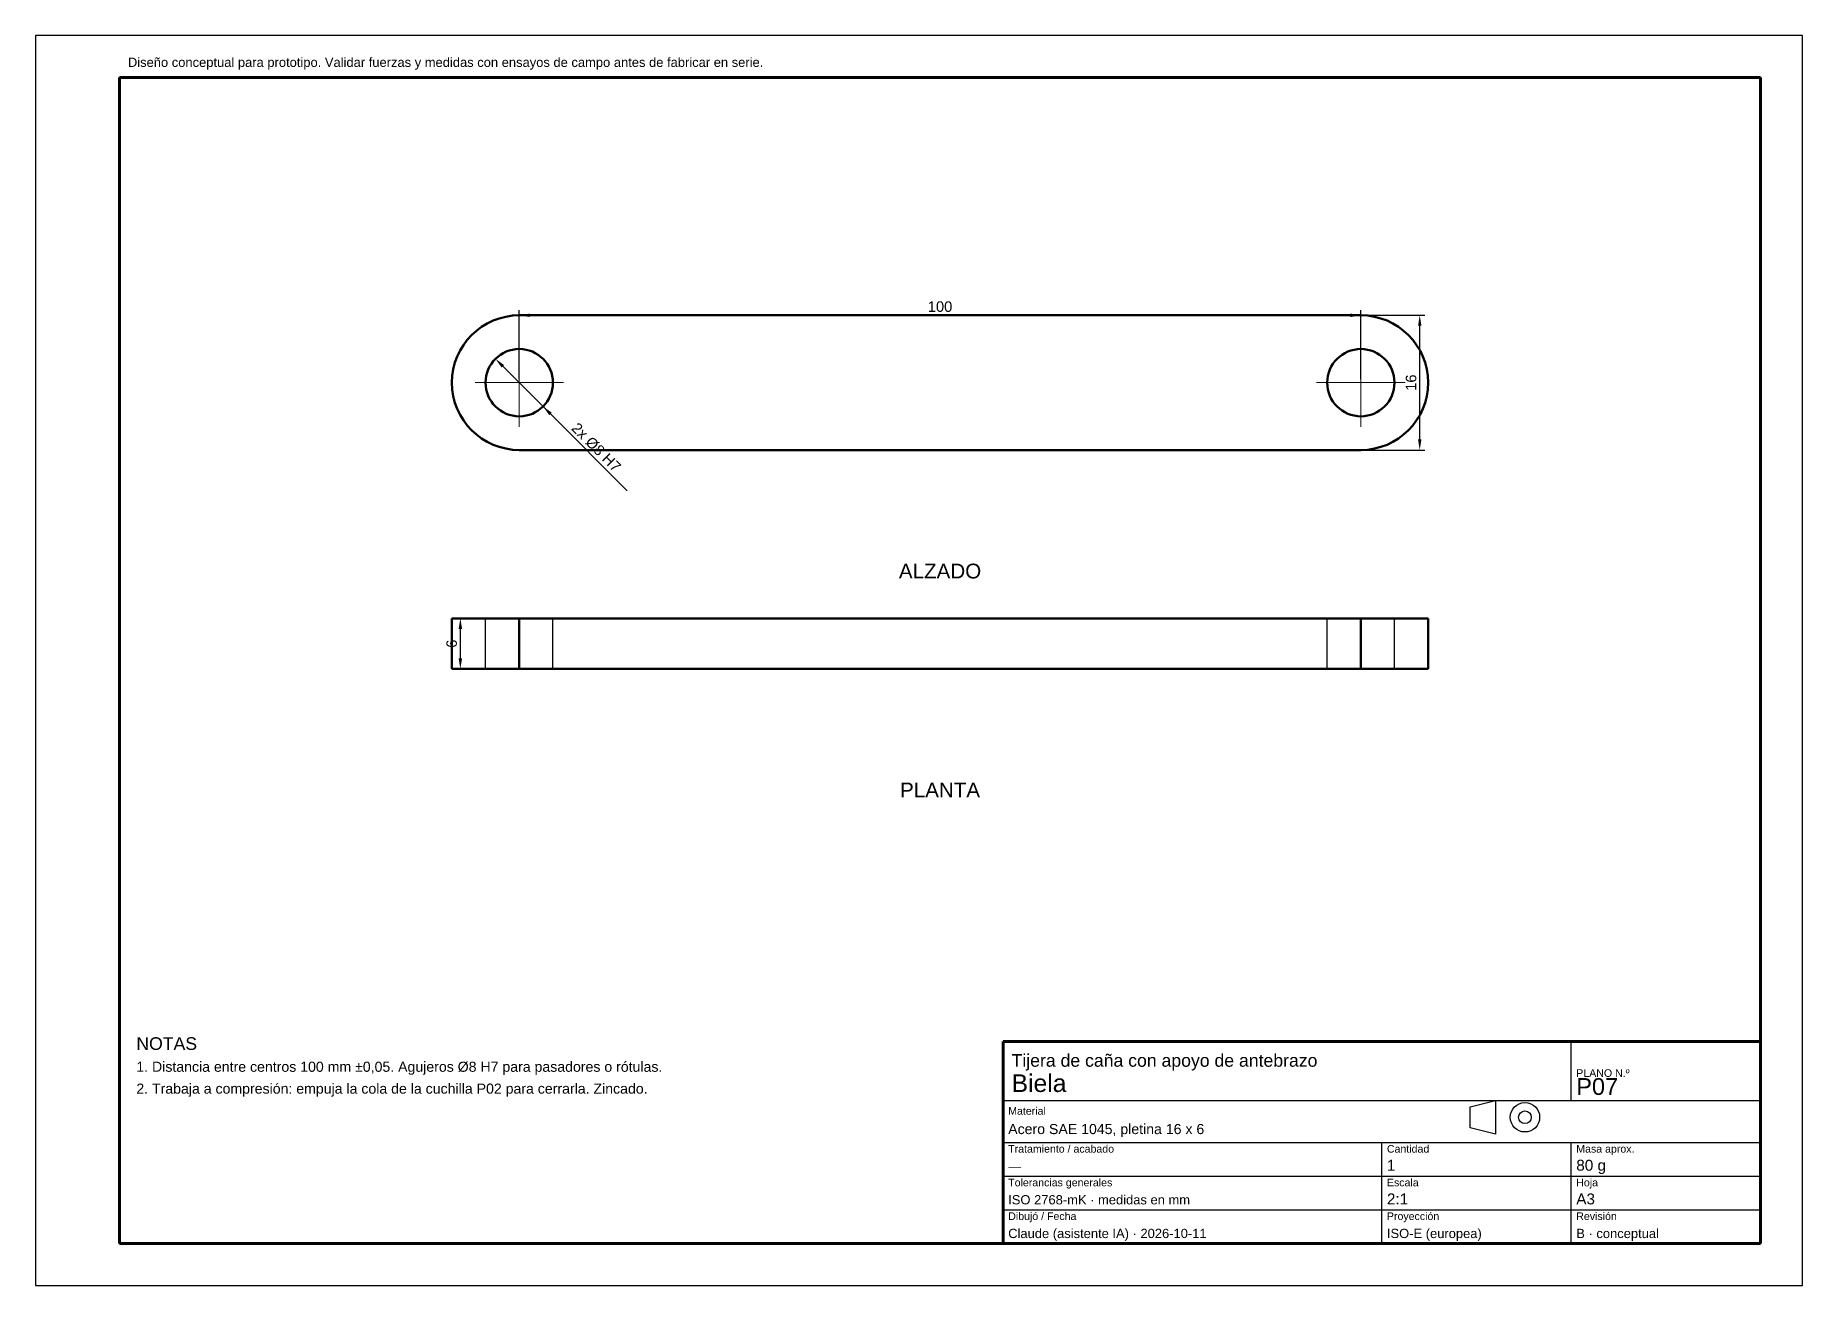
# Model space of a CAD drawing. Header units: millimetres. Extents: x 0 to 210, y 0 to 148.
import ezdxf
from ezdxf.enums import TextEntityAlignment as Align

# ---------------------------------------------------------------- set-up
doc = ezdxf.new("R2010")
doc.units = ezdxf.units.MM
doc.header["$LTSCALE"] = 0.5
doc.linetypes.add('ACAD_ISO02W100', pattern=[15, 12, -3])
doc.linetypes.add('ACAD_ISO04W100', pattern=[30, 24, -3, 0, -3])
for name, color, linetype, lineweight in [('COTAS', 4, 'Continuous', 18), ('EJES', 1, 'ACAD_ISO04W100', 18), ('MARCO', 7, 'Continuous', 70), ('OCULTAS', 8, 'ACAD_ISO02W100', 25), ('TEXTO', 7, 'Continuous', 25), ('VISIBLE', 7, 'Continuous', 50)]:
    doc.layers.add(name, color=color, linetype=linetype, lineweight=lineweight)
doc.styles.get("Standard").update_dxf_attribs({"font": 'arial.ttf'})
doc.dimstyles.new('ISO25', dxfattribs={"dimscale": 0.5, "dimtxt": 2.5, "dimasz": 2.5, "dimexe": 1.25, "dimexo": 0.8, "dimgap": 0.8, "dimtad": 1, "dimdec": 1, "dimtxsty": 'Standard', "dimcen": 2.5, "dimclrd": 4, "dimclre": 4, "dimclrt": 7, "dimazin": 3, "dimtfac": 1, "dimtmove": 0, "dimatfit": 3})

msp = doc.modelspace()

# ---------------------------------------------------------------- linework, layer by layer
at = {"layer": 'EJES'}
for p, q in [((57.5, 102), (57.5, 112.5)), ((157.5, 102), (157.5, 112.5)), ((52.25, 107.25), (62.75, 107.25)), ((152.25, 107.25), (162.75, 107.25))]:
    msp.add_line(p, q, dxfattribs=at)
at = {"layer": 'MARCO'}
for p, q in [((205, 143.5), (10, 143.5)), ((10, 143.5), (10, 5)), ((205, 5), (205, 143.5)), ((205, 29), (115, 29)), ((115, 29), (115, 5)), ((205, 5), (205, 29)), ((10, 5), (205, 5)), ((115, 5), (205, 5))]:
    msp.add_line(p, q, dxfattribs=at)
at = {"layer": 'OCULTAS'}
for p, q in [((157.5, 115.25), (57.5, 115.25)), ((57.5, 99.25), (157.5, 99.25)), ((53.5, 73.25), (53.5, 79.25)), ((57.5, 73.25), (57.5, 79.25)), ((57.5, 79.25), (157.5, 79.25)), ((61.5, 73.25), (61.5, 79.25)), ((153.5, 73.25), (153.5, 79.25)), ((157.5, 73.25), (157.5, 79.25)), ((161.5, 73.25), (161.5, 79.25)), ((57.5, 73.25), (157.5, 73.25))]:
    msp.add_line(p, q, dxfattribs=at)
for centre in [(57.5, 107.25), (157.5, 107.25)]:
    msp.add_circle(centre, 4, dxfattribs=at)
for centre, start, end in [((57.5, 107.25), -270, -90), ((157.5, 107.25), -90, 90)]:
    msp.add_arc(centre, 8, start, end, dxfattribs=at)
for points in [[(57.5, 79.25), (56.6, 79.25), (55.72, 79.25), (54.86, 79.25), (54.03, 79.25), (53.24, 79.25), (52.51, 79.25), (51.84, 79.25), (51.25, 79.25), (50.73, 79.25), (50.29, 79.25), (49.95, 79.25), (49.7, 79.25), (49.55, 79.25), (49.5, 79.25)], [(61.5, 79.25), (61.4, 79.25), (61.1, 79.25), (60.63, 79.25), (59.99, 79.25), (59.24, 79.25), (58.39, 79.25), (57.5, 79.25), (56.61, 79.25), (55.76, 79.25), (55.01, 79.25), (54.37, 79.25), (53.9, 79.25), (53.6, 79.25), (53.5, 79.25)], [(53.5, 79.25), (53.6, 79.25), (53.9, 79.25), (54.37, 79.25), (55.01, 79.25), (55.76, 79.25), (56.61, 79.25), (57.5, 79.25), (58.39, 79.25), (59.24, 79.25), (59.99, 79.25), (60.63, 79.25), (61.1, 79.25), (61.4, 79.25), (61.5, 79.25)], [(161.5, 79.25), (161.4, 79.25), (161.1, 79.25), (160.63, 79.25), (159.99, 79.25), (159.24, 79.25), (158.39, 79.25), (157.5, 79.25), (156.61, 79.25), (155.76, 79.25), (155.01, 79.25), (154.37, 79.25), (153.9, 79.25), (153.6, 79.25), (153.5, 79.25)], [(153.5, 79.25), (153.6, 79.25), (153.9, 79.25), (154.37, 79.25), (155.01, 79.25), (155.76, 79.25), (156.61, 79.25), (157.5, 79.25), (158.39, 79.25), (159.24, 79.25), (159.99, 79.25), (160.63, 79.25), (161.1, 79.25), (161.4, 79.25), (161.5, 79.25)], [(165.5, 79.25), (165.45, 79.25), (165.3, 79.25), (165.05, 79.25), (164.71, 79.25), (164.27, 79.25), (163.75, 79.25), (163.16, 79.25), (162.49, 79.25), (161.76, 79.25), (160.97, 79.25), (160.14, 79.25), (159.28, 79.25), (158.4, 79.25), (157.5, 79.25)], [(57.5, 73.25), (56.6, 73.25), (55.72, 73.25), (54.86, 73.25), (54.03, 73.25), (53.24, 73.25), (52.51, 73.25), (51.84, 73.25), (51.25, 73.25), (50.73, 73.25), (50.29, 73.25), (49.95, 73.25), (49.7, 73.25), (49.55, 73.25), (49.5, 73.25)], [(61.5, 73.25), (61.4, 73.25), (61.1, 73.25), (60.63, 73.25), (59.99, 73.25), (59.24, 73.25), (58.39, 73.25), (57.5, 73.25), (56.61, 73.25), (55.76, 73.25), (55.01, 73.25), (54.37, 73.25), (53.9, 73.25), (53.6, 73.25), (53.5, 73.25)], [(53.5, 73.25), (53.6, 73.25), (53.9, 73.25), (54.37, 73.25), (55.01, 73.25), (55.76, 73.25), (56.61, 73.25), (57.5, 73.25), (58.39, 73.25), (59.24, 73.25), (59.99, 73.25), (60.63, 73.25), (61.1, 73.25), (61.4, 73.25), (61.5, 73.25)], [(161.5, 73.25), (161.4, 73.25), (161.1, 73.25), (160.63, 73.25), (159.99, 73.25), (159.24, 73.25), (158.39, 73.25), (157.5, 73.25), (156.61, 73.25), (155.76, 73.25), (155.01, 73.25), (154.37, 73.25), (153.9, 73.25), (153.6, 73.25), (153.5, 73.25)], [(153.5, 73.25), (153.6, 73.25), (153.9, 73.25), (154.37, 73.25), (155.01, 73.25), (155.76, 73.25), (156.61, 73.25), (157.5, 73.25), (158.39, 73.25), (159.24, 73.25), (159.99, 73.25), (160.63, 73.25), (161.1, 73.25), (161.4, 73.25), (161.5, 73.25)], [(165.5, 73.25), (165.45, 73.25), (165.3, 73.25), (165.05, 73.25), (164.71, 73.25), (164.27, 73.25), (163.75, 73.25), (163.16, 73.25), (162.49, 73.25), (161.76, 73.25), (160.97, 73.25), (160.14, 73.25), (159.28, 73.25), (158.4, 73.25), (157.5, 73.25)]]:
    msp.add_open_spline(points, degree=1, dxfattribs=at)
at = {"layer": 'TEXTO'}
for p, q in [((210, 148.5), (0, 148.5)), ((0, 148.5), (0, 0)), ((210, 0), (210, 148.5)), ((182.5, 22), (182.5, 29)), ((115, 22), (205, 22)), ((170.5, 21.25), (173.5, 22)), ((170.5, 18.75), (170.5, 21.25)), ((173.5, 22), (173.5, 18)), ((115, 17), (205, 17)), ((160, 5), (160, 17)), ((173.5, 18), (170.5, 18.75)), ((182.5, 5), (182.5, 17)), ((115, 13), (205, 13)), ((115, 9), (205, 9)), ((0, 0), (210, 0))]:
    msp.add_line(p, q, dxfattribs=at)
for radius in [1.75, 0.75]:
    msp.add_circle((177, 20), radius, dxfattribs=at)
at = {"layer": 'VISIBLE'}
for p, q in [((157.5, 115.25), (57.5, 115.25)), ((57.5, 99.25), (157.5, 99.25)), ((49.5, 79.25), (49.5, 73.25)), ((57.5, 79.25), (57.5, 73.25)), ((157.5, 79.25), (57.5, 79.25)), ((157.5, 79.25), (157.5, 73.25)), ((165.5, 79.25), (165.5, 73.25)), ((157.5, 73.25), (57.5, 73.25))]:
    msp.add_line(p, q, dxfattribs=at)
for centre in [(57.5, 107.25), (157.5, 107.25)]:
    msp.add_circle(centre, 4, dxfattribs=at)
for centre, start, end in [((57.5, 107.25), -270, -90), ((157.5, 107.25), -90, 90)]:
    msp.add_arc(centre, 8, start, end, dxfattribs=at)
for points in [[(49.5, 79.25), (49.55, 79.25), (49.7, 79.25), (49.95, 79.25), (50.29, 79.25), (50.73, 79.25), (51.25, 79.25), (51.84, 79.25), (52.51, 79.25), (53.24, 79.25), (54.03, 79.25), (54.86, 79.25), (55.72, 79.25), (56.6, 79.25), (57.5, 79.25)], [(157.5, 79.25), (158.4, 79.25), (159.28, 79.25), (160.14, 79.25), (160.97, 79.25), (161.76, 79.25), (162.49, 79.25), (163.16, 79.25), (163.75, 79.25), (164.27, 79.25), (164.71, 79.25), (165.05, 79.25), (165.3, 79.25), (165.45, 79.25), (165.5, 79.25)], [(49.5, 73.25), (49.55, 73.25), (49.7, 73.25), (49.95, 73.25), (50.29, 73.25), (50.73, 73.25), (51.25, 73.25), (51.84, 73.25), (52.51, 73.25), (53.24, 73.25), (54.03, 73.25), (54.86, 73.25), (55.72, 73.25), (56.6, 73.25), (57.5, 73.25)], [(157.5, 73.25), (158.4, 73.25), (159.28, 73.25), (160.14, 73.25), (160.97, 73.25), (161.76, 73.25), (162.49, 73.25), (163.16, 73.25), (163.75, 73.25), (164.27, 73.25), (164.71, 73.25), (165.05, 73.25), (165.3, 73.25), (165.45, 73.25), (165.5, 73.25)]]:
    msp.add_open_spline(points, degree=1, dxfattribs=at)

# ---------------------------------------------------------------- texts
at = {"layer": 'TEXTO'}
for s, height, p in [('Diseño conceptual para prototipo. Validar fuerzas y medidas con ensayos de campo antes de fabricar en serie.', 1.1, (11, 144.75)), ('NOTAS', 1.5, (12, 28)), ('Tijera de caña con apoyo de antebrazo', 1.5, (116, 26)), ('1. Distancia entre centros 100 mm ±0,05. Agujeros Ø8 H7 para pasadores o rótulas.', 1.2, (12, 25.4)), ('Biela', 2.1, (116, 23)), ('PLANO N.º', 0.9, (183.1, 24.8)), ('2. Trabaja a compresión: empuja la cola de la cuchilla P02 para cerrarla. Zincado.', 1.2, (12, 22.8)), ('P07', 2, (183.1, 22.65)), ('Material', 0.9, (115.6, 20.3)), ('Acero SAE 1045, pletina 16 x 6', 1.2, (115.6, 18)), ('Tratamiento / acabado', 0.9, (115.6, 15.8)), ('Cantidad', 0.9, (160.6, 15.8)), ('1', 1.3, (160.6, 13.65)), ('80 g', 1.3, (183.1, 13.65)), ('Masa aprox.', 0.9, (183.1, 15.8)), ('—', 1.1, (115.6, 13.65)), ('Tolerancias generales', 0.9, (115.6, 11.8)), ('Escala', 0.9, (160.6, 11.8)), ('Hoja', 0.9, (183.1, 11.8)), ('ISO 2768-mK · medidas en mm', 1.1, (115.6, 9.65)), ('2:1', 1.3, (160.6, 9.65)), ('A3', 1.3, (183.1, 9.65)), ('Dibujó / Fecha', 0.9, (115.6, 7.8)), ('Proyección', 0.9, (160.6, 7.8)), ('Revisión', 0.9, (183.1, 7.8)), ('Claude (asistente IA) · 2026-10-11', 1.1, (115.6, 5.65)), ('ISO-E (europea)', 1.1, (160.6, 5.65)), ('B · conceptual', 1.1, (183.1, 5.65))]:
    msp.add_text(s, height=height, dxfattribs=at).set_placement(p)
for s, p in [('ALZADO', (107.5, 85.75)), ('PLANTA', (107.5, 59.75))]:
    msp.add_text(s, height=1.75, dxfattribs=at).set_placement(p, align=Align.TOP_CENTER)

# ---------------------------------------------------------------- dimensions: what is measured, and where the dimension line sits
at = {"layer": 'COTAS'}
msp.add_linear_dim(base=(57.5, 115.25), p1=(57.5, 107.25), p2=(157.5, 107.25), dimstyle='ISO25', dxfattribs=at).render()
for base, p1, p2 in [((164.5, 99.25), (157.5, 99.25), (157.5, 115.25)), ((50.5, 73.25), (57.5, 73.25), (57.5, 79.25))]:
    msp.add_linear_dim(base=base, p1=p1, p2=p2, angle=90, dimstyle='ISO25', dxfattribs=at).render()
msp.add_diameter_dim_2p(p1=(54.67, 110.08), p2=(60.33, 104.42), text='2x %%c8 H7', dimstyle='ISO25', override={"dimtmove": 0}, dxfattribs=at).render()

doc.saveas('drawing.dxf')
